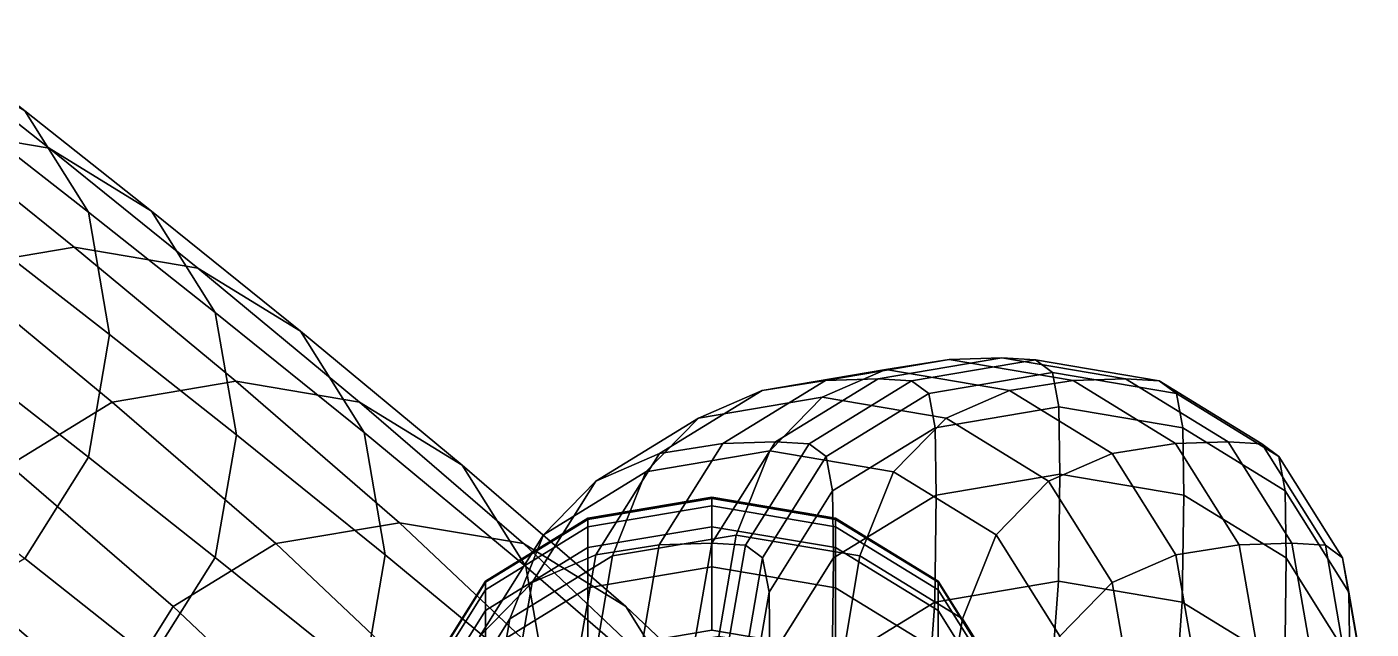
# Model space of a CAD drawing. Extents: x -10238 to 5481, y -20281 to 6451.
# Drawn here: x -4920 to 4731, y 1213 to 5535 of the extents above; entities that cross this region are included whole.
import ezdxf

# ---------------------------------------------------------------- set-up
doc = ezdxf.new("R2010")
doc.units = 0

msp = doc.modelspace()

# ---------------------------------------------------------------- linework, layer by layer
for points in [[(-5672.415039, 5384.733887, -234298.171875), (-4760.957031, 4664.681641, -231781.25), (-5649.628418, 4815.29834, -231781.25), (-6561.086426, 5535.350586, -234298.171875)], [(-5171.765137, 4745.265625, -236916.65625), (-4479.057129, 4204.900879, -234298.171875), (-4936.087402, 4932.882813, -234298.171875), (-5628.795898, 5473.247559, -236916.65625)], [(-4936.087402, 4932.882813, -234298.171875), (-4024.629395, 4212.830566, -231781.25), (-4760.957031, 4664.681641, -231781.25), (-5672.415039, 5384.733887, -234298.171875)], [(-4479.057129, 4204.900879, -234298.171875), (-3567.598633, 3484.848877, -231781.25), (-4024.629395, 4212.830566, -231781.25), (-4936.087402, 4932.882813, -234298.171875)], [(-5649.628418, 4815.29834, -231781.25), (-4581.919922, 3954.621338, -229311.203125), (-5470.591309, 3804.004395, -229311.203125), (-6538.299316, 4664.681641, -231781.25)], [(-4760.957031, 4664.681641, -231781.25), (-3693.248779, 3804.004395, -229311.203125), (-4581.919922, 3954.621338, -229311.203125), (-5649.628418, 4815.29834, -231781.25)], [(-5019.421875, 3866.666748, -236916.65625), (-4326.713379, 3326.302246, -234298.171875), (-4479.057129, 4204.900879, -234298.171875), (-5171.765137, 4745.265625, -236916.65625)], [(-4024.629395, 4212.830566, -231781.25), (-2956.921387, 3352.153564, -229311.203125), (-3693.248779, 3804.004395, -229311.203125), (-4760.957031, 4664.681641, -231781.25)], [(-4326.713379, 3326.302246, -234298.171875), (-3415.255127, 2606.25, -231781.25), (-3567.598633, 3484.848877, -231781.25), (-4479.057129, 4204.900879, -234298.171875)], [(-3567.598633, 3484.848877, -231781.25), (-2499.890381, 2624.171631, -229311.203125), (-2956.921387, 3352.153564, -229311.203125), (-4024.629395, 4212.830566, -231781.25)], [(-4581.919922, 3954.621338, -229311.203125), (-3420.46167, 2992.381836, -226833.34375), (-4309.132813, 2841.764893, -226833.34375), (-5470.591309, 3804.004395, -229311.203125)], [(-5171.765137, 2988.067871, -236916.65625), (-4479.056641, 2447.703369, -234298.171875), (-4326.713379, 3326.302246, -234298.171875), (-5019.421875, 3866.666748, -236916.65625)], [(-3693.248779, 3804.004395, -229311.203125), (-2531.790527, 2841.764893, -226833.34375), (-3420.46167, 2992.381836, -226833.34375), (-4581.919922, 3954.621338, -229311.203125)], [(-5470.591309, 3804.004395, -229311.203125), (-4309.132813, 2841.764893, -226833.34375), (-5045.460449, 2389.914063, -226833.34375), (-6206.918945, 3352.153564, -229311.203125)], [(-2956.921387, 3352.153564, -229311.203125), (-1795.463013, 2389.914063, -226833.34375), (-2531.790527, 2841.764893, -226833.34375), (-3693.248779, 3804.004395, -229311.203125)], [(-3415.255127, 2606.25, -231781.25), (-2347.546631, 1745.572876, -229311.203125), (-2499.890381, 2624.171631, -229311.203125), (-3567.598633, 3484.848877, -231781.25)], [(-4479.056641, 2447.703369, -234298.171875), (-3567.598633, 1727.651245, -231781.25), (-3415.255127, 2606.25, -231781.25), (-4326.713379, 3326.302246, -234298.171875)], [(-2499.890381, 2624.171631, -229311.203125), (-1338.432007, 1661.932129, -226833.34375), (-1795.463013, 2389.914063, -226833.34375), (-2956.921387, 3352.153564, -229311.203125)], [(1701.934204, 3148.631836, -49942.707031), (1246.205078, 3075.715088, -47354.167969), (357.533936, 2925.098145, -47354.167969), (813.263062, 2998.014893, -49942.707031)], [(1701.934204, 3148.631836, 41442.707031), (813.263062, 2998.014893, 41442.707031), (357.533936, 2925.098145, 38854.167969), (1246.205078, 3075.715088, 38854.167969)], [(2079.53833, 3159.04834, -52750), (1701.934204, 3148.631836, -49942.707031), (813.263062, 2998.014893, -49942.707031), (1190.867188, 3008.431396, -52750)], [(2079.53833, 3159.04834, 44250), (1190.867188, 3008.431396, 44250), (813.263062, 2998.014893, 41442.707031), (1701.934204, 3148.631836, 41442.707031)], [(1431.752686, 2995.410645, -55803.386719), (2320.423828, 3146.027588, -55803.386719), (2079.53833, 3159.04834, -52750), (1190.867188, 3008.431396, -52750)], [(1431.752686, 2995.410645, 47303.386719), (1190.867188, 3008.431396, 44250), (2079.53833, 3159.04834, 44250), (2320.423828, 3146.027588, 47303.386719)], [(2590.605225, 2998.014893, -49942.707031), (2134.876221, 2925.098145, -47354.167969), (1246.205078, 3075.715088, -47354.167969), (1701.934204, 3148.631836, -49942.707031)], [(2590.605225, 2998.014893, 41442.707031), (1701.934204, 3148.631836, 41442.707031), (1246.205078, 3075.715088, 38854.167969), (2134.876221, 2925.098145, 38854.167969)], [(1555.450562, 2904.264893, -58989.582031), (2444.121826, 3054.881836, -58989.582031), (2320.423828, 3146.027588, -55803.386719), (1431.752686, 2995.410645, -55803.386719)], [(1555.450562, 2904.264893, 50489.582031), (1431.752686, 2995.410645, 47303.386719), (2320.423828, 3146.027588, 47303.386719), (2444.121826, 3054.881836, 50489.582031)], [(2968.209473, 3008.431396, -52750), (2590.605225, 2998.014893, -49942.707031), (1701.934204, 3148.631836, -49942.707031), (2079.53833, 3159.04834, -52750)], [(2968.209473, 3008.431396, 44250), (2079.53833, 3159.04834, 44250), (1701.934204, 3148.631836, 41442.707031), (2590.605225, 2998.014893, 41442.707031)], [(2320.423828, 3146.027588, -55803.386719), (3209.094971, 2995.410645, -55803.386719), (2968.209473, 3008.431396, -52750), (2079.53833, 3159.04834, -52750)], [(2320.423828, 3146.027588, 47303.386719), (2079.53833, 3159.04834, 44250), (2968.209473, 3008.431396, 44250), (3209.094971, 2995.410645, 47303.386719)], [(2444.121826, 3054.881836, -58989.582031), (3332.792725, 2904.264893, -58989.582031), (3209.094971, 2995.410645, -55803.386719), (2320.423828, 3146.027588, -55803.386719)], [(2444.121826, 3054.881836, 50489.582031), (2320.423828, 3146.027588, 47303.386719), (3209.094971, 2995.410645, 47303.386719), (3332.792725, 2904.264893, 50489.582031)], [(-4309.132813, 2841.764893, -226833.34375), (-3420.46167, 2992.381836, -226833.34375), (-2244.68042, 1976.756836, -224299.484375), (-3133.351563, 1826.139893, -224299.484375)], [(-3420.46167, 2992.381836, -226833.34375), (-2531.790527, 2841.764893, -226833.34375), (-1356.009277, 1826.139893, -224299.484375), (-2244.68042, 1976.756836, -224299.484375)], [(813.263062, 2998.014893, -49942.707031), (357.533936, 2925.098145, -47354.167969), (-378.793579, 2473.247314, -47354.167969), (76.93557, 2546.163818, -49942.707031)], [(813.263062, 2998.014893, 41442.707031), (76.93557, 2546.163818, 41442.707031), (-378.793579, 2473.247314, 38854.167969), (357.533936, 2925.098145, 38854.167969)], [(1246.205078, 3075.715088, -47354.167969), (790.475891, 2877.79834, -44921.875), (-98.195221, 2727.181396, -44921.875), (357.533936, 2925.098145, -47354.167969)], [(1246.205078, 3075.715088, 38854.167969), (357.533936, 2925.098145, 38854.167969), (-98.195221, 2727.181396, 36421.875), (790.475891, 2877.79834, 36421.875)], [(1190.867188, 3008.431396, -52750), (813.263062, 2998.014893, -49942.707031), (76.93557, 2546.163818, -49942.707031), (454.539734, 2556.580566, -52750)], [(1190.867188, 3008.431396, 44250), (454.539734, 2556.580566, 44250), (76.93557, 2546.163818, 41442.707031), (813.263062, 2998.014893, 41442.707031)], [(695.425171, 2543.559814, -55803.386719), (1431.752686, 2995.410645, -55803.386719), (1190.867188, 3008.431396, -52750), (454.539734, 2556.580566, -52750)], [(695.425171, 2543.559814, 47303.386719), (454.539734, 2556.580566, 44250), (1190.867188, 3008.431396, 44250), (1431.752686, 2995.410645, 47303.386719)], [(819.123108, 2452.413818, -58989.582031), (1555.450562, 2904.264893, -58989.582031), (1431.752686, 2995.410645, -55803.386719), (695.425171, 2543.559814, -55803.386719)], [(819.123108, 2452.413818, 50489.582031), (695.425171, 2543.559814, 47303.386719), (1431.752686, 2995.410645, 47303.386719), (1555.450562, 2904.264893, 50489.582031)], [(2134.876221, 2925.098145, -47354.167969), (1679.146973, 2727.181396, -44921.875), (790.475891, 2877.79834, -44921.875), (1246.205078, 3075.715088, -47354.167969)], [(2134.876221, 2925.098145, 38854.167969), (1246.205078, 3075.715088, 38854.167969), (790.475891, 2877.79834, 36421.875), (1679.147095, 2727.181396, 36421.875)], [(1601.02356, 2656.868896, -62160.15625), (2489.69458, 2807.48584, -62160.15625), (2444.121826, 3054.881836, -58989.582031), (1555.450562, 2904.264893, -58989.582031)], [(1601.02356, 2656.868896, 53660.15625), (1555.450562, 2904.264893, 50489.582031), (2444.121826, 3054.881836, 50489.582031), (2489.69458, 2807.48584, 53660.15625)], [(3326.932617, 2546.163818, -49942.707031), (2871.203613, 2473.247314, -47354.167969), (2134.876221, 2925.098145, -47354.167969), (2590.605225, 2998.014893, -49942.707031)], [(3326.932861, 2546.163818, 41442.707031), (2590.605225, 2998.014893, 41442.707031), (2134.876221, 2925.098145, 38854.167969), (2871.203613, 2473.247314, 38854.167969)], [(2489.69458, 2807.48584, -62160.15625), (3378.365723, 2656.868896, -62160.15625), (3332.792725, 2904.264893, -58989.582031), (2444.121826, 3054.881836, -58989.582031)], [(2489.69458, 2807.48584, 53660.15625), (2444.121826, 3054.881836, 50489.582031), (3332.792725, 2904.264893, 50489.582031), (3378.365723, 2656.868896, 53660.15625)], [(3704.536865, 2556.580566, -52750), (3326.932617, 2546.163818, -49942.707031), (2590.605225, 2998.014893, -49942.707031), (2968.209473, 3008.431396, -52750)], [(3704.536865, 2556.580566, 44250), (2968.209473, 3008.431396, 44250), (2590.605225, 2998.014893, 41442.707031), (3326.932861, 2546.163818, 41442.707031)], [(3209.094971, 2995.410645, -55803.386719), (3945.422363, 2543.559814, -55803.386719), (3704.536865, 2556.580566, -52750), (2968.209473, 3008.431396, -52750)], [(3209.094971, 2995.410645, 47303.386719), (2968.209473, 3008.431396, 44250), (3704.536865, 2556.580566, 44250), (3945.422363, 2543.559814, 47303.386719)], [(3332.792725, 2904.264893, -58989.582031), (4069.120361, 2452.413818, -58989.582031), (3945.422363, 2543.559814, -55803.386719), (3209.094971, 2995.410645, -55803.386719)], [(3332.792725, 2904.264893, 50489.582031), (3209.094971, 2995.410645, 47303.386719), (3945.422363, 2543.559814, 47303.386719), (4069.120361, 2452.413818, 50489.582031)], [(-5628.795898, 2260.085938, -236916.65625), (-4936.087402, 1719.721313, -234298.171875), (-4479.056641, 2447.703369, -234298.171875), (-5171.765137, 2988.067871, -236916.65625)], [(357.533936, 2925.098145, -47354.167969), (-98.195221, 2727.181396, -44921.875), (-834.522766, 2275.330566, -44921.875), (-378.793579, 2473.247314, -47354.167969)], [(357.533936, 2925.098145, 38854.167969), (-378.793579, 2473.247314, 38854.167969), (-834.522766, 2275.330566, 36421.875), (-98.195221, 2727.181396, 36421.875)], [(864.695984, 2205.018066, -62160.15625), (1601.02356, 2656.868896, -62160.15625), (1555.450562, 2904.264893, -58989.582031), (819.123108, 2452.413818, -58989.582031)], [(864.695984, 2205.018066, 53660.15625), (819.123108, 2452.413818, 50489.582031), (1555.450562, 2904.264893, 50489.582031), (1601.02356, 2656.868896, 53660.15625)], [(2871.203613, 2473.247314, -47354.167969), (2415.474609, 2275.330566, -44921.875), (1679.146973, 2727.181396, -44921.875), (2134.876221, 2925.098145, -47354.167969)], [(2871.203613, 2473.247314, 38854.167969), (2134.876221, 2925.098145, 38854.167969), (1679.147095, 2727.181396, 36421.875), (2415.474609, 2275.330566, 36421.875)], [(3378.365723, 2656.868896, -62160.15625), (4114.693359, 2205.018066, -62160.15625), (4069.120361, 2452.413818, -58989.582031), (3332.792725, 2904.264893, -58989.582031)], [(3378.365723, 2656.868896, 53660.15625), (3332.792725, 2904.264893, 50489.582031), (4069.120361, 2452.413818, 50489.582031), (4114.693359, 2205.018066, 53660.15625)], [(-5045.460449, 2389.914063, -226833.34375), (-4309.132813, 2841.764893, -226833.34375), (-3133.351563, 1826.139893, -224299.484375), (-3869.679199, 1374.289063, -224299.484375)], [(-2531.790527, 2841.764893, -226833.34375), (-1795.463013, 2389.914063, -226833.34375), (-619.681702, 1374.289063, -224299.484375), (-1356.009277, 1826.139893, -224299.484375)], [(790.475891, 2877.79834, -44921.875), (412.871765, 2492.381836, -42583.335938), (-475.799408, 2341.764893, -42583.335938), (-98.195221, 2727.181396, -44921.875)], [(790.475891, 2877.79834, 36421.875), (-98.195221, 2727.181396, 36421.875), (-475.799408, 2341.764893, 34083.335938), (412.871765, 2492.381836, 34083.335938)], [(1679.146973, 2727.181396, -44921.875), (1301.542847, 2341.764893, -42583.335938), (412.871765, 2492.381836, -42583.335938), (790.475891, 2877.79834, -44921.875)], [(1679.147095, 2727.181396, 36421.875), (790.475891, 2877.79834, 36421.875), (412.871765, 2492.381836, 34083.335938), (1301.542847, 2341.764893, 34083.335938)], [(1607.533936, 2175.098145, -65166.664063), (2496.205078, 2325.715088, -65166.664063), (2489.69458, 2807.48584, -62160.15625), (1601.02356, 2656.868896, -62160.15625)], [(1607.533936, 2175.098145, 56666.664063), (1601.02356, 2656.868896, 53660.15625), (2489.69458, 2807.48584, 53660.15625), (2496.205078, 2325.715088, 56666.664063)], [(2496.205078, 2325.715088, -65166.664063), (3384.876221, 2175.098145, -65166.664063), (3378.365723, 2656.868896, -62160.15625), (2489.69458, 2807.48584, -62160.15625)], [(2496.205078, 2325.715088, 56666.664063), (2489.69458, 2807.48584, 53660.15625), (3378.365723, 2656.868896, 53660.15625), (3384.876221, 2175.098145, 56666.664063)], [(-98.195221, 2727.181396, -44921.875), (-475.799408, 2341.764893, -42583.335938), (-1212.126953, 1889.91394, -42583.335938), (-834.522766, 2275.330566, -44921.875)], [(-98.195221, 2727.181396, 36421.875), (-834.522766, 2275.330566, 36421.875), (-1212.126953, 1889.91394, 34083.335938), (-475.799408, 2341.764893, 34083.335938)], [(2415.474609, 2275.330566, -44921.875), (2037.870361, 1889.91394, -42583.335938), (1301.542847, 2341.764893, -42583.335938), (1679.146973, 2727.181396, -44921.875)], [(2415.474609, 2275.330566, 36421.875), (1679.147095, 2727.181396, 36421.875), (1301.542847, 2341.764893, 34083.335938), (2037.870361, 1889.91394, 34083.335938)], [(-3567.598633, 1727.651245, -231781.25), (-2499.890381, 866.974121, -229311.203125), (-2347.546631, 1745.572876, -229311.203125), (-3415.255127, 2606.25, -231781.25)], [(-2347.546631, 1745.572876, -229311.203125), (-1186.088379, 783.333374, -226833.34375), (-1338.432007, 1661.932129, -226833.34375), (-2499.890381, 2624.171631, -229311.203125)], [(871.206421, 1723.247314, -65166.664063), (1607.533936, 2175.098145, -65166.664063), (1601.02356, 2656.868896, -62160.15625), (864.695984, 2205.018066, -62160.15625)], [(871.206421, 1723.247314, 56666.664063), (864.695984, 2205.018066, 53660.15625), (1601.02356, 2656.868896, 53660.15625), (1607.533936, 2175.098145, 56666.664063)], [(3384.876221, 2175.098145, -65166.664063), (4121.203613, 1723.247314, -65166.664063), (4114.693359, 2205.018066, -62160.15625), (3378.365723, 2656.868896, -62160.15625)], [(3384.876221, 2175.098145, 56666.664063), (3378.365723, 2656.868896, 53660.15625), (4114.693359, 2205.018066, 53660.15625), (4121.203613, 1723.247314, 56666.664063)], [(-380.095337, 1818.182129, -49942.707031), (76.93557, 2546.163818, -49942.707031), (-378.793579, 2473.247314, -47354.167969), (-835.824463, 1745.265381, -47354.167969)], [(-380.095337, 1818.182129, 41442.707031), (-835.824463, 1745.265381, 38854.167969), (-378.793579, 2473.247314, 38854.167969), (76.93557, 2546.163818, 41442.707031)], [(-2.491173, 1828.598755, -52750), (454.539734, 2556.580566, -52750), (76.93557, 2546.163818, -49942.707031), (-380.095337, 1818.182129, -49942.707031)], [(-2.491173, 1828.598755, 44250), (-380.095337, 1818.182129, 41442.707031), (76.93557, 2546.163818, 41442.707031), (454.539734, 2556.580566, 44250)], [(238.394257, 1815.577881, -55803.386719), (695.425171, 2543.559814, -55803.386719), (454.539734, 2556.580566, -52750), (-2.491173, 1828.598755, -52750)], [(238.394257, 1815.577881, 47303.386719), (-2.491173, 1828.598755, 44250), (454.539734, 2556.580566, 44250), (695.425171, 2543.559814, 47303.386719)], [(362.092163, 1724.432129, -58989.582031), (819.123108, 2452.413818, -58989.582031), (695.425171, 2543.559814, -55803.386719), (238.394257, 1815.577881, -55803.386719)], [(362.092163, 1724.432129, 50489.582031), (238.394257, 1815.577881, 47303.386719), (695.425171, 2543.559814, 47303.386719), (819.123108, 2452.413818, 50489.582031)], [(3783.963623, 1818.182129, -49942.707031), (3328.234619, 1745.265381, -47354.167969), (2871.203613, 2473.247314, -47354.167969), (3326.932617, 2546.163818, -49942.707031)], [(3783.963623, 1818.182129, 41442.707031), (3326.932861, 2546.163818, 41442.707031), (2871.203613, 2473.247314, 38854.167969), (3328.234619, 1745.265381, 38854.167969)], [(4161.567871, 1828.598755, -52750), (3783.963623, 1818.182129, -49942.707031), (3326.932617, 2546.163818, -49942.707031), (3704.536865, 2556.580566, -52750)], [(4161.567871, 1828.598755, 44250), (3704.536865, 2556.580566, 44250), (3326.932861, 2546.163818, 41442.707031), (3783.963623, 1818.182129, 41442.707031)], [(4402.453125, 1815.577881, -55803.386719), (4161.567871, 1828.598755, -52750), (3704.536865, 2556.580566, -52750), (3945.422363, 2543.559814, -55803.386719)], [(4402.453125, 1815.577881, 47303.386719), (3945.422363, 2543.559814, 47303.386719), (3704.536865, 2556.580566, 44250), (4161.567871, 1828.598755, 44250)], [(4526.151367, 1724.432129, -58989.582031), (4402.453125, 1815.577881, -55803.386719), (3945.422363, 2543.559814, -55803.386719), (4069.120361, 2452.413818, -58989.582031)], [(4526.151367, 1724.432129, 50489.582031), (4069.120361, 2452.413818, 50489.582031), (3945.422363, 2543.559814, 47303.386719), (4402.453125, 1815.577881, 47303.386719)], [(-4936.087402, 1719.721313, -234298.171875), (-4024.629395, 999.66925, -231781.25), (-3567.598633, 1727.651245, -231781.25), (-4479.056641, 2447.703369, -234298.171875)], [(-835.824463, 1745.265381, -47354.167969), (-378.793579, 2473.247314, -47354.167969), (-834.522766, 2275.330566, -44921.875), (-1291.553589, 1547.348755, -44921.875)], [(-835.824463, 1745.265381, 38854.167969), (-1291.553589, 1547.348755, 36421.875), (-834.522766, 2275.330566, 36421.875), (-378.793579, 2473.247314, 38854.167969)], [(412.871765, 2492.381836, -42583.335938), (171.986328, 1888.215088, -40282.554688), (-716.684814, 1737.598145, -40282.554688), (-475.799408, 2341.764893, -42583.335938)], [(412.871765, 2492.381836, 34083.335938), (-475.799408, 2341.764893, 34083.335938), (-716.684814, 1737.598145, 31782.552734), (171.986328, 1888.215088, 31782.552734)], [(1301.542847, 2341.764893, -42583.335938), (1060.657471, 1737.598145, -40282.554688), (171.986328, 1888.215088, -40282.554688), (412.871765, 2492.381836, -42583.335938)], [(1301.542847, 2341.764893, 34083.335938), (412.871765, 2492.381836, 34083.335938), (171.986328, 1888.215088, 31782.552734), (1060.657471, 1737.598145, 31782.552734)], [(407.6651, 1477.036255, -62160.15625), (864.695984, 2205.018066, -62160.15625), (819.123108, 2452.413818, -58989.582031), (362.092163, 1724.432129, -58989.582031)], [(407.6651, 1477.036255, 53660.15625), (362.092163, 1724.432129, 50489.582031), (819.123108, 2452.413818, 50489.582031), (864.695984, 2205.018066, 53660.15625)], [(3328.234619, 1745.265381, -47354.167969), (2872.505371, 1547.348755, -44921.875), (2415.474609, 2275.330566, -44921.875), (2871.203613, 2473.247314, -47354.167969)], [(3328.234619, 1745.265381, 38854.167969), (2871.203613, 2473.247314, 38854.167969), (2415.474609, 2275.330566, 36421.875), (2872.505371, 1547.348755, 36421.875)], [(4571.724121, 1477.036255, -62160.15625), (4526.151367, 1724.432129, -58989.582031), (4069.120361, 2452.413818, -58989.582031), (4114.693359, 2205.018066, -62160.15625)], [(4571.724121, 1477.036255, 53660.15625), (4114.693359, 2205.018066, 53660.15625), (4069.120361, 2452.413818, 50489.582031), (4526.151367, 1724.432129, 50489.582031)], [(-5502.491211, 1661.932129, -226833.34375), (-5045.460449, 2389.914063, -226833.34375), (-3869.679199, 1374.289063, -224299.484375), (-4326.709961, 646.307129, -224299.484375)], [(-1338.432007, 1661.932129, -226833.34375), (-162.650772, 646.307129, -224299.484375), (-619.681702, 1374.289063, -224299.484375), (-1795.463013, 2389.914063, -226833.34375)], [(-475.799408, 2341.764893, -42583.335938), (-716.684814, 1737.598145, -40282.554688), (-1453.012329, 1285.747314, -40282.554688), (-1212.126953, 1889.91394, -42583.335938)], [(-475.799408, 2341.764893, 34083.335938), (-1212.126953, 1889.91394, 34083.335938), (-1453.012329, 1285.747314, 31782.552734), (-716.684814, 1737.598145, 31782.552734)], [(2037.870361, 1889.91394, -42583.335938), (1796.984985, 1285.747314, -40282.554688), (1060.657471, 1737.598145, -40282.554688), (1301.542847, 2341.764893, -42583.335938)], [(2037.870361, 1889.91394, 34083.335938), (1301.542847, 2341.764893, 34083.335938), (1060.657471, 1737.598145, 31782.552734), (1796.984985, 1285.747314, 31782.552734)], [(1597.11731, 1406.869019, -67895.835938), (2485.78833, 1557.485962, -67895.835938), (2496.205078, 2325.715088, -65166.664063), (1607.533936, 2175.098145, -65166.664063)], [(1597.11731, 1406.869019, 59395.832031), (1607.533936, 2175.098145, 56666.664063), (2496.205078, 2325.715088, 56666.664063), (2485.78833, 1557.485962, 59395.832031)], [(2485.78833, 1557.485962, -67895.835938), (3374.459473, 1406.869019, -67895.835938), (3384.876221, 2175.098145, -65166.664063), (2496.205078, 2325.715088, -65166.664063)], [(2485.78833, 1557.485962, 59395.832031), (2496.205078, 2325.715088, 56666.664063), (3384.876221, 2175.098145, 56666.664063), (3374.459473, 1406.869019, 59395.832031)], [(-1291.553589, 1547.348755, -44921.875), (-834.522766, 2275.330566, -44921.875), (-1212.126953, 1889.91394, -42583.335938), (-1669.157837, 1161.932129, -42583.335938)], [(-1291.553589, 1547.348755, 36421.875), (-1669.157837, 1161.932129, 34083.335938), (-1212.126953, 1889.91394, 34083.335938), (-834.522766, 2275.330566, 36421.875)], [(2872.505371, 1547.348755, -44921.875), (2494.901123, 1161.932129, -42583.335938), (2037.870361, 1889.91394, -42583.335938), (2415.474609, 2275.330566, -44921.875)], [(2872.505371, 1547.348755, 36421.875), (2415.474609, 2275.330566, 36421.875), (2037.870361, 1889.91394, 34083.335938), (2494.901123, 1161.932129, 34083.335938)], [(-892.466064, 2000.619019, -1292.968628), (-892.466064, 2008.431519, -4083.333252), (-3.794922, 2159.048584, -4083.333252), (-3.794922, 2151.236084, -1292.968628)], [(-3.794922, 2151.236084, -6901.041504), (-3.794922, 2159.048584, -4083.333252), (-892.466064, 2008.431519, -4083.333252), (-892.466064, 2000.619019, -6901.041504)], [(-892.466064, 1945.931519, 1427.083374), (-892.466064, 2000.619019, -1292.968628), (-3.794922, 2151.236084, -1292.968628), (-3.794922, 2096.548584, 1427.083374)], [(-3.794922, 2096.548584, -9687.5), (-3.794922, 2151.236084, -6901.041504), (-892.466064, 2000.619019, -6901.041504), (-892.466064, 1945.931519, -9687.5)], [(-3.794922, 2151.236084, -1292.968628), (-3.794922, 2159.048584, -4083.333252), (884.876221, 2008.431519, -4083.333252), (884.876221, 2000.619019, -1292.968628)], [(884.876221, 2000.619019, -6901.041504), (884.876221, 2008.431519, -4083.333252), (-3.794922, 2159.048584, -4083.333252), (-3.794922, 2151.236084, -6901.041504)], [(-3.794922, 2096.548584, 1427.083374), (-3.794922, 2151.236084, -1292.968628), (884.876221, 2000.619019, -1292.968628), (884.876221, 1945.931519, 1427.083374)], [(884.876221, 1945.931519, -9687.5), (884.876221, 2000.619019, -6901.041504), (-3.794922, 2151.236084, -6901.041504), (-3.794922, 2096.548584, -9687.5)], [(414.175507, 995.265442, -65166.664063), (871.206421, 1723.247314, -65166.664063), (864.695984, 2205.018066, -62160.15625), (407.6651, 1477.036255, -62160.15625)], [(414.175507, 995.265442, 56666.664063), (407.6651, 1477.036255, 53660.15625), (864.695984, 2205.018066, 53660.15625), (871.206421, 1723.247314, 56666.664063)], [(860.789734, 955.018127, -67895.835938), (1597.11731, 1406.869019, -67895.835938), (1607.533936, 2175.098145, -65166.664063), (871.206421, 1723.247314, -65166.664063)], [(860.789734, 955.018127, 59395.832031), (871.206421, 1723.247314, 56666.664063), (1607.533936, 2175.098145, 56666.664063), (1597.11731, 1406.869019, 59395.832031)], [(3374.459473, 1406.869019, -67895.835938), (4110.787109, 955.018127, -67895.835938), (4121.203613, 1723.247314, -65166.664063), (3384.876221, 2175.098145, -65166.664063)], [(3374.459473, 1406.869019, 59395.832031), (3384.876221, 2175.098145, 56666.664063), (4121.203613, 1723.247314, 56666.664063), (4110.787109, 955.018127, 59395.832031)], [(4578.234375, 995.265442, -65166.664063), (4571.724121, 1477.036255, -62160.15625), (4114.693359, 2205.018066, -62160.15625), (4121.203613, 1723.247314, -65166.664063)], [(4578.234375, 995.265442, 56666.664063), (4121.203613, 1723.247314, 56666.664063), (4114.693359, 2205.018066, 53660.15625), (4571.724121, 1477.036255, 53660.15625)], [(-892.466064, 1797.494019, 4037.760498), (-892.466064, 1945.931519, 1427.083374), (-3.794922, 2096.548584, 1427.083374), (-3.794922, 1948.110962, 4037.760498)], [(-3.794922, 1948.110962, -12380.208008), (-3.794922, 2096.548584, -9687.5), (-892.466064, 1945.931519, -9687.5), (-892.466064, 1797.494019, -12380.208008)], [(-3.794922, 1948.110962, 4037.760498), (-3.794922, 2096.548584, 1427.083374), (884.876221, 1945.931519, 1427.083374), (884.876221, 1797.494019, 4037.760498)], [(884.876221, 1797.494019, -12380.208008), (884.876221, 1945.931519, -9687.5), (-3.794922, 2096.548584, -9687.5), (-3.794922, 1948.110962, -12380.208008)], [(-3133.351563, 1826.139893, -224299.484375), (-2244.68042, 1976.756836, -224299.484375), (-1201.71167, 992.381836, -221687.5), (-2090.382813, 841.764893, -221687.5)], [(-2244.68042, 1976.756836, -224299.484375), (-1356.009277, 1826.139893, -224299.484375), (-313.040497, 841.764893, -221687.5), (-1201.71167, 992.381836, -221687.5)], [(-1628.793579, 1548.768188, -1292.968628), (-1628.793579, 1556.580688, -4083.333252), (-892.466064, 2008.431519, -4083.333252), (-892.466064, 2000.619019, -1292.968628)], [(-892.466064, 2000.619019, -6901.041504), (-892.466064, 2008.431519, -4083.333252), (-1628.793579, 1556.580688, -4083.333252), (-1628.793579, 1548.768188, -6901.041504)], [(-1628.793579, 1494.080688, 1427.083374), (-1628.793579, 1548.768188, -1292.968628), (-892.466064, 2000.619019, -1292.968628), (-892.466064, 1945.931519, 1427.083374)], [(-892.466064, 1945.931519, -9687.5), (-892.466064, 2000.619019, -6901.041504), (-1628.793579, 1548.768188, -6901.041504), (-1628.793579, 1494.080688, -9687.5)], [(-1628.793579, 1345.643188, 4037.760498), (-1628.793579, 1494.080688, 1427.083374), (-892.466064, 1945.931519, 1427.083374), (-892.466064, 1797.494019, 4037.760498)], [(-892.466064, 1797.494019, -12380.208008), (-892.466064, 1945.931519, -9687.5), (-1628.793579, 1494.080688, -9687.5), (-1628.793579, 1345.643188, -12380.208008)], [(-892.466064, 1508.431519, 6500), (-892.466064, 1797.494019, 4037.760498), (-3.794922, 1948.110962, 4037.760498), (-3.794922, 1659.048462, 6500)], [(-3.794922, 1659.048462, -14916.666016), (-3.794922, 1948.110962, -12380.208008), (-892.466064, 1797.494019, -12380.208008), (-892.466064, 1508.431519, -14916.666016)], [(-3.794922, 1659.048462, 6500), (-3.794922, 1948.110962, 4037.760498), (884.876221, 1797.494019, 4037.760498), (884.876221, 1508.431519, 6500)], [(884.876221, 1508.431519, -14916.666016), (884.876221, 1797.494019, -12380.208008), (-3.794922, 1948.110962, -12380.208008), (-3.794922, 1659.048462, -14916.666016)], [(884.876221, 2000.619019, -1292.968628), (884.876221, 2008.431519, -4083.333252), (1621.203735, 1556.580688, -4083.333252), (1621.203735, 1548.768188, -1292.968628)], [(1621.203735, 1548.768188, -6901.041504), (1621.203735, 1556.580688, -4083.333252), (884.876221, 2008.431519, -4083.333252), (884.876221, 2000.619019, -6901.041504)], [(884.876221, 1945.931519, 1427.083374), (884.876221, 2000.619019, -1292.968628), (1621.203735, 1548.768188, -1292.968628), (1621.203735, 1494.080688, 1427.083374)], [(1621.203735, 1494.080688, -9687.5), (1621.203735, 1548.768188, -6901.041504), (884.876221, 2000.619019, -6901.041504), (884.876221, 1945.931519, -9687.5)], [(884.876221, 1797.494019, 4037.760498), (884.876221, 1945.931519, 1427.083374), (1621.203735, 1494.080688, 1427.083374), (1621.203735, 1345.643188, 4037.760498)], [(1621.203735, 1345.643188, -12380.208008), (1621.203735, 1494.080688, -9687.5), (884.876221, 1945.931519, -9687.5), (884.876221, 1797.494019, -12380.208008)], [(-1669.157837, 1161.932129, -42583.335938), (-1212.126953, 1889.91394, -42583.335938), (-1453.012329, 1285.747314, -40282.554688), (-1910.043213, 557.765442, -40282.554688)], [(-1669.157837, 1161.932129, 34083.335938), (-1910.043213, 557.765442, 31782.552734), (-1453.012329, 1285.747314, 31782.552734), (-1212.126953, 1889.91394, 34083.335938)], [(171.986328, 1888.215088, -40282.554688), (48.288414, 1159.048462, -37989.582031), (-840.382751, 1008.431519, -37989.582031), (-716.684814, 1737.598145, -40282.554688)], [(171.986328, 1888.215088, 31782.552734), (-716.684814, 1737.598145, 31782.552734), (-840.382751, 1008.431519, 29489.583984), (48.288414, 1159.048462, 29489.583984)], [(1060.657471, 1737.598145, -40282.554688), (936.959534, 1008.431519, -37989.582031), (48.288414, 1159.048462, -37989.582031), (171.986328, 1888.215088, -40282.554688)], [(1060.657471, 1737.598145, 31782.552734), (171.986328, 1888.215088, 31782.552734), (48.288414, 1159.048462, 29489.583984), (936.959534, 1008.431519, 29489.583984)], [(2494.901123, 1161.932129, -42583.335938), (2254.015869, 557.765442, -40282.554688), (1796.984985, 1285.747314, -40282.554688), (2037.870361, 1889.91394, -42583.335938)], [(2494.901123, 1161.932129, 34083.335938), (2037.870361, 1889.91394, 34083.335938), (1796.984985, 1285.747314, 31782.552734), (2254.015869, 557.765442, 31782.552734)], [(-3869.679199, 1374.289063, -224299.484375), (-3133.351563, 1826.139893, -224299.484375), (-2090.382813, 841.764893, -221687.5), (-2826.710449, 389.914032, -221687.5)], [(-2499.890381, 866.974121, -229311.203125), (-1338.432007, -95.26545, -226833.34375), (-1186.088379, 783.333374, -226833.34375), (-2347.546631, 1745.572876, -229311.203125)], [(-1628.793579, 1056.580688, 6500), (-1628.793579, 1345.643188, 4037.760498), (-892.466064, 1797.494019, 4037.760498), (-892.466064, 1508.431519, 6500)], [(-892.466064, 1508.431519, -14916.666016), (-892.466064, 1797.494019, -12380.208008), (-1628.793579, 1345.643188, -12380.208008), (-1628.793579, 1056.580688, -14916.666016)], [(-716.684814, 1737.598145, -40282.554688), (-840.382751, 1008.431519, -37989.582031), (-1576.710205, 556.580688, -37989.582031), (-1453.012329, 1285.747314, -40282.554688)], [(-716.684814, 1737.598145, 31782.552734), (-1453.012329, 1285.747314, 31782.552734), (-1576.710205, 556.580688, 29489.583984), (-840.382751, 1008.431519, 29489.583984)], [(-988.168091, 866.666626, -47354.167969), (-835.824463, 1745.265381, -47354.167969), (-1291.553589, 1547.348755, -44921.875), (-1443.897217, 668.75, -44921.875)], [(-988.168091, 866.666626, 38854.167969), (-1443.897217, 668.75, 36421.875), (-1291.553589, 1547.348755, 36421.875), (-835.824463, 1745.265381, 38854.167969)], [(-1356.009277, 1826.139893, -224299.484375), (-619.681702, 1374.289063, -224299.484375), (423.287048, 389.914063, -221687.5), (-313.040497, 841.764893, -221687.5)], [(-532.438965, 939.583313, -49942.707031), (-380.095337, 1818.182129, -49942.707031), (-835.824463, 1745.265381, -47354.167969), (-988.168091, 866.666626, -47354.167969)], [(-532.438965, 939.583313, 41442.707031), (-988.168091, 866.666626, 38854.167969), (-835.824463, 1745.265381, 38854.167969), (-380.095337, 1818.182129, 41442.707031)], [(-154.834808, 950, -52750), (-2.491173, 1828.598755, -52750), (-380.095337, 1818.182129, -49942.707031), (-532.438965, 939.583313, -49942.707031)], [(-154.834808, 950, 44250), (-532.438965, 939.583313, 41442.707031), (-380.095337, 1818.182129, 41442.707031), (-2.491173, 1828.598755, 44250)], [(86.050621, 936.979126, -55803.386719), (238.394257, 1815.577881, -55803.386719), (-2.491173, 1828.598755, -52750), (-154.834808, 950, -52750)], [(86.050621, 936.979126, 47303.386719), (-154.834808, 950, 44250), (-2.491173, 1828.598755, 44250), (238.394257, 1815.577881, 47303.386719)], [(209.748535, 845.833313, -58989.582031), (362.092163, 1724.432129, -58989.582031), (238.394257, 1815.577881, -55803.386719), (86.050621, 936.979126, -55803.386719)], [(209.748535, 845.833313, 50489.582031), (86.050621, 936.979126, 47303.386719), (238.394257, 1815.577881, 47303.386719), (362.092163, 1724.432129, 50489.582031)], [(884.876221, 1508.431519, 6500), (884.876221, 1797.494019, 4037.760498), (1621.203735, 1345.643188, 4037.760498), (1621.203735, 1056.580688, 6500)], [(1621.203735, 1056.580688, -14916.666016), (1621.203735, 1345.643188, -12380.208008), (884.876221, 1797.494019, -12380.208008), (884.876221, 1508.431519, -14916.666016)], [(1796.984985, 1285.747314, -40282.554688), (1673.287109, 556.580688, -37989.582031), (936.959534, 1008.431519, -37989.582031), (1060.657471, 1737.598145, -40282.554688)], [(1796.984985, 1285.747314, 31782.552734), (1060.657471, 1737.598145, 31782.552734), (936.959534, 1008.431519, 29489.583984), (1673.287109, 556.580688, 29489.583984)], [(3480.578125, 866.666626, -47354.167969), (3024.849121, 668.75, -44921.875), (2872.505371, 1547.348755, -44921.875), (3328.234619, 1745.265381, -47354.167969)], [(3480.578125, 866.666626, 38854.167969), (3328.234619, 1745.265381, 38854.167969), (2872.505371, 1547.348755, 36421.875), (3024.849121, 668.75, 36421.875)], [(3936.307129, 939.583313, -49942.707031), (3480.578125, 866.666626, -47354.167969), (3328.234619, 1745.265381, -47354.167969), (3783.963623, 1818.182129, -49942.707031)], [(3936.307129, 939.583313, 41442.707031), (3783.963623, 1818.182129, 41442.707031), (3328.234619, 1745.265381, 38854.167969), (3480.578125, 866.666626, 38854.167969)], [(4313.911133, 950, -52750), (3936.307129, 939.583313, -49942.707031), (3783.963623, 1818.182129, -49942.707031), (4161.567871, 1828.598755, -52750)], [(4313.911133, 950, 44250), (4161.567871, 1828.598755, 44250), (3783.963623, 1818.182129, 41442.707031), (3936.307129, 939.583313, 41442.707031)], [(4554.796875, 936.979126, -55803.386719), (4313.911133, 950, -52750), (4161.567871, 1828.598755, -52750), (4402.453125, 1815.577881, -55803.386719)], [(4554.796875, 936.979126, 47303.386719), (4402.453125, 1815.577881, 47303.386719), (4161.567871, 1828.598755, 44250), (4313.911133, 950, 44250)], [(4678.495117, 845.833313, -58989.582031), (4554.796875, 936.979126, -55803.386719), (4402.453125, 1815.577881, -55803.386719), (4526.151367, 1724.432129, -58989.582031)], [(4678.495117, 845.833313, 50489.582031), (4526.151367, 1724.432129, 50489.582031), (4402.453125, 1815.577881, 47303.386719), (4554.796875, 936.979126, 47303.386719)], [(-4936.087402, 1719.721313, -234298.171875), (-5672.415039, 1267.870483, -234298.171875), (-4760.957031, 547.81842, -231781.25), (-4024.629395, 999.66925, -231781.25)], [(-5654.834961, 783.333313, -226833.34375), (-5502.491211, 1661.932129, -226833.34375), (-4326.709961, 646.307129, -224299.484375), (-4479.053711, -232.291702, -224299.484375)], [(-4024.629395, 999.66925, -231781.25), (-2956.921143, 138.992233, -229311.203125), (-2499.890381, 866.974121, -229311.203125), (-3567.598633, 1727.651245, -231781.25)], [(-1186.088379, 783.333374, -226833.34375), (-10.307129, -232.291656, -224299.484375), (-162.650772, 646.307129, -224299.484375), (-1338.432007, 1661.932129, -226833.34375)], [(-3.794922, 1205.923462, -17259.113281), (-3.794922, 1659.048462, -14916.666016), (-892.466064, 1508.431519, -14916.666016), (-892.466064, 1055.306519, -17259.113281)], [(-3.794922, 1205.923462, 8794.270508), (-892.466064, 1055.306519, 8794.270508), (-892.466064, 1508.431519, 6500), (-3.794922, 1659.048462, 6500)], [(884.876221, 1055.306519, -17259.113281), (884.876221, 1508.431519, -14916.666016), (-3.794922, 1659.048462, -14916.666016), (-3.794922, 1205.923462, -17259.113281)], [(884.876221, 1055.306519, 8794.270508), (-3.794922, 1205.923462, 8794.270508), (-3.794922, 1659.048462, 6500), (884.876221, 1508.431519, 6500)], [(255.321457, 598.437439, -62160.15625), (407.6651, 1477.036255, -62160.15625), (362.092163, 1724.432129, -58989.582031), (209.748535, 845.833313, -58989.582031)], [(255.321457, 598.437439, 53660.15625), (209.748535, 845.833313, 50489.582031), (362.092163, 1724.432129, 50489.582031), (407.6651, 1477.036255, 53660.15625)], [(403.75885, 227.036255, -67895.835938), (860.789734, 955.018127, -67895.835938), (871.206421, 1723.247314, -65166.664063), (414.175507, 995.265442, -65166.664063)], [(403.75885, 227.036255, 59395.832031), (414.175507, 995.265442, 56666.664063), (871.206421, 1723.247314, 56666.664063), (860.789734, 955.018127, 59395.832031)], [(4567.817871, 227.036255, -67895.835938), (4578.234375, 995.265442, -65166.664063), (4121.203613, 1723.247314, -65166.664063), (4110.787109, 955.018127, -67895.835938)], [(4567.817871, 227.036255, 59395.832031), (4110.787109, 955.018127, 59395.832031), (4121.203613, 1723.247314, 56666.664063), (4578.234375, 995.265442, 56666.664063)], [(4724.067871, 598.437439, -62160.15625), (4678.495117, 845.833313, -58989.582031), (4526.151367, 1724.432129, -58989.582031), (4571.724121, 1477.036255, -62160.15625)], [(4724.067871, 598.437439, 53660.15625), (4571.724121, 1477.036255, 53660.15625), (4526.151367, 1724.432129, 50489.582031), (4678.495117, 845.833313, 50489.582031)], [(-2085.824463, 820.786316, -1292.968628), (-2085.824463, 828.598816, -4083.333252), (-1628.793579, 1556.580688, -4083.333252), (-1628.793579, 1548.768188, -1292.968628)], [(-2085.824463, 820.786316, -6901.041504), (-1628.793579, 1548.768188, -6901.041504), (-1628.793579, 1556.580688, -4083.333252), (-2085.824463, 828.598816, -4083.333252)], [(-2085.824463, 766.098816, 1427.083374), (-2085.824463, 820.786316, -1292.968628), (-1628.793579, 1548.768188, -1292.968628), (-1628.793579, 1494.080688, 1427.083374)], [(-2085.824463, 766.098816, -9687.5), (-1628.793579, 1494.080688, -9687.5), (-1628.793579, 1548.768188, -6901.041504), (-2085.824463, 820.786316, -6901.041504)], [(-1443.897217, 668.75, -44921.875), (-1291.553589, 1547.348755, -44921.875), (-1669.157837, 1161.932129, -42583.335938), (-1821.501465, 283.333344, -42583.335938)], [(-1443.897217, 668.75, 36421.875), (-1821.501465, 283.333344, 34083.335938), (-1669.157837, 1161.932129, 34083.335938), (-1291.553589, 1547.348755, 36421.875)], [(1524.200562, 404.264862, -70375), (2412.871826, 554.881775, -70375), (2485.78833, 1557.485962, -67895.835938), (1597.11731, 1406.869019, -67895.835938)], [(1524.200562, 404.264862, 61875), (1597.11731, 1406.869019, 59395.832031), (2485.78833, 1557.485962, 59395.832031), (2412.871826, 554.881775, 61875)], [(1621.203735, 1548.768188, -1292.968628), (1621.203735, 1556.580688, -4083.333252), (2078.234619, 828.598816, -4083.333252), (2078.234619, 820.786316, -1292.968628)], [(2078.234619, 820.786316, -6901.041504), (2078.234619, 828.598816, -4083.333252), (1621.203735, 1556.580688, -4083.333252), (1621.203735, 1548.768188, -6901.041504)], [(1621.203735, 1494.080688, 1427.083374), (1621.203735, 1548.768188, -1292.968628), (2078.234619, 820.786316, -1292.968628), (2078.234619, 766.098816, 1427.083374)], [(2078.234619, 766.098816, -9687.5), (2078.234619, 820.786316, -6901.041504), (1621.203735, 1548.768188, -6901.041504), (1621.203735, 1494.080688, -9687.5)], [(2412.871826, 554.881775, -70375), (3301.542725, 404.264862, -70375), (3374.459473, 1406.869019, -67895.835938), (2485.78833, 1557.485962, -67895.835938)], [(2412.871826, 554.881775, 61875), (2485.78833, 1557.485962, 59395.832031), (3374.459473, 1406.869019, 59395.832031), (3301.542725, 404.264862, 61875)], [(3024.849121, 668.75, -44921.875), (2647.244873, 283.333344, -42583.335938), (2494.901123, 1161.932129, -42583.335938), (2872.505371, 1547.348755, -44921.875)], [(3024.849121, 668.75, 36421.875), (2872.505371, 1547.348755, 36421.875), (2494.901123, 1161.932129, 34083.335938), (2647.244873, 283.333344, 34083.335938)], [(-2085.824463, 617.661316, 4037.760498), (-2085.824463, 766.098816, 1427.083374), (-1628.793579, 1494.080688, 1427.083374), (-1628.793579, 1345.643188, 4037.760498)], [(-2085.824463, 617.661316, -12380.208008), (-1628.793579, 1345.643188, -12380.208008), (-1628.793579, 1494.080688, -9687.5), (-2085.824463, 766.098816, -9687.5)], [(-892.466064, 1055.306519, -17259.113281), (-892.466064, 1508.431519, -14916.666016), (-1628.793579, 1056.580688, -14916.666016), (-1628.793579, 603.455688, -17259.113281)], [(-892.466064, 1055.306519, 8794.270508), (-1628.793579, 603.455688, 8794.270508), (-1628.793579, 1056.580688, 6500), (-892.466064, 1508.431519, 6500)], [(261.831879, 116.666626, -65166.664063), (414.175507, 995.265442, -65166.664063), (407.6651, 1477.036255, -62160.15625), (255.321457, 598.437439, -62160.15625)], [(261.831879, 116.666626, 56666.664063), (255.321457, 598.437439, 53660.15625), (407.6651, 1477.036255, 53660.15625), (414.175507, 995.265442, 56666.664063)], [(1621.203735, 603.455688, -17259.113281), (1621.203735, 1056.580688, -14916.666016), (884.876221, 1508.431519, -14916.666016), (884.876221, 1055.306519, -17259.113281)], [(1621.203735, 603.455688, 8794.270508), (884.876221, 1055.306519, 8794.270508), (884.876221, 1508.431519, 6500), (1621.203735, 1056.580688, 6500)], [(1621.203735, 1345.643188, 4037.760498), (1621.203735, 1494.080688, 1427.083374), (2078.234619, 766.098816, 1427.083374), (2078.234619, 617.661316, 4037.760498)], [(2078.234619, 617.661316, -12380.208008), (2078.234619, 766.098816, -9687.5), (1621.203735, 1494.080688, -9687.5), (1621.203735, 1345.643188, -12380.208008)], [(4730.578125, 116.666626, -65166.664063), (4724.067871, 598.437439, -62160.15625), (4571.724121, 1477.036255, -62160.15625), (4578.234375, 995.265442, -65166.664063)], [(4730.578125, 116.666626, 56666.664063), (4578.234375, 995.265442, 56666.664063), (4571.724121, 1477.036255, 53660.15625), (4724.067871, 598.437439, 53660.15625)], [(-4326.709961, 646.307129, -224299.484375), (-3869.679199, 1374.289063, -224299.484375), (-2826.710449, 389.914032, -221687.5), (-3283.741211, -338.067871, -221687.5)], [(-162.650772, 646.307129, -224299.484375), (880.317932, -338.067841, -221687.5), (423.287048, 389.914063, -221687.5), (-619.681702, 1374.289063, -224299.484375)], [(787.873108, -47.585968, -70375), (1524.200562, 404.264862, -70375), (1597.11731, 1406.869019, -67895.835938), (860.789734, 955.018127, -67895.835938)], [(787.873108, -47.585968, 61875), (860.789734, 955.018127, 59395.832031), (1597.11731, 1406.869019, 59395.832031), (1524.200562, 404.264862, 61875)], [(3301.542725, 404.264862, -70375), (4037.870361, -47.585968, -70375), (4110.787109, 955.018127, -67895.835938), (3374.459473, 1406.869019, -67895.835938)], [(3301.542725, 404.264862, 61875), (3374.459473, 1406.869019, 59395.832031), (4110.787109, 955.018127, 59395.832031), (4037.870361, -47.585968, 61875)], [(-5672.415039, 1267.870483, -234298.171875), (-6561.086426, 1117.25354, -234298.171875), (-5649.628418, 397.201508, -231781.25), (-4760.957031, 547.81842, -231781.25)], [(-2085.824463, 328.598785, 6500), (-2085.824463, 617.661316, 4037.760498), (-1628.793579, 1345.643188, 4037.760498), (-1628.793579, 1056.580688, 6500)], [(-2085.824463, 328.598816, -14916.666016), (-1628.793579, 1056.580688, -14916.666016), (-1628.793579, 1345.643188, -12380.208008), (-2085.824463, 617.661316, -12380.208008)], [(-1910.043213, 557.765442, -40282.554688), (-1453.012329, 1285.747314, -40282.554688), (-1576.710205, 556.580688, -37989.582031), (-2033.741089, -171.401184, -37989.582031)], [(-1910.043213, 557.765442, 31782.552734), (-2033.741089, -171.401199, 29489.583984), (-1576.710205, 556.580688, 29489.583984), (-1453.012329, 1285.747314, 31782.552734)], [(1621.203735, 1056.580688, 6500), (1621.203735, 1345.643188, 4037.760498), (2078.234619, 617.661316, 4037.760498), (2078.234619, 328.598816, 6500)], [(2078.234619, 328.598785, -14916.666016), (2078.234619, 617.661316, -12380.208008), (1621.203735, 1345.643188, -12380.208008), (1621.203735, 1056.580688, -14916.666016)], [(2254.015869, 557.765442, -40282.554688), (2130.317871, -171.401199, -37989.582031), (1673.287109, 556.580688, -37989.582031), (1796.984985, 1285.747314, -40282.554688)], [(2254.015869, 557.765442, 31782.552734), (1796.984985, 1285.747314, 31782.552734), (1673.287109, 556.580688, 29489.583984), (2130.317871, -171.401184, 29489.583984)]]:
    msp.add_3dface(points)

doc.saveas('drawing.dxf')
